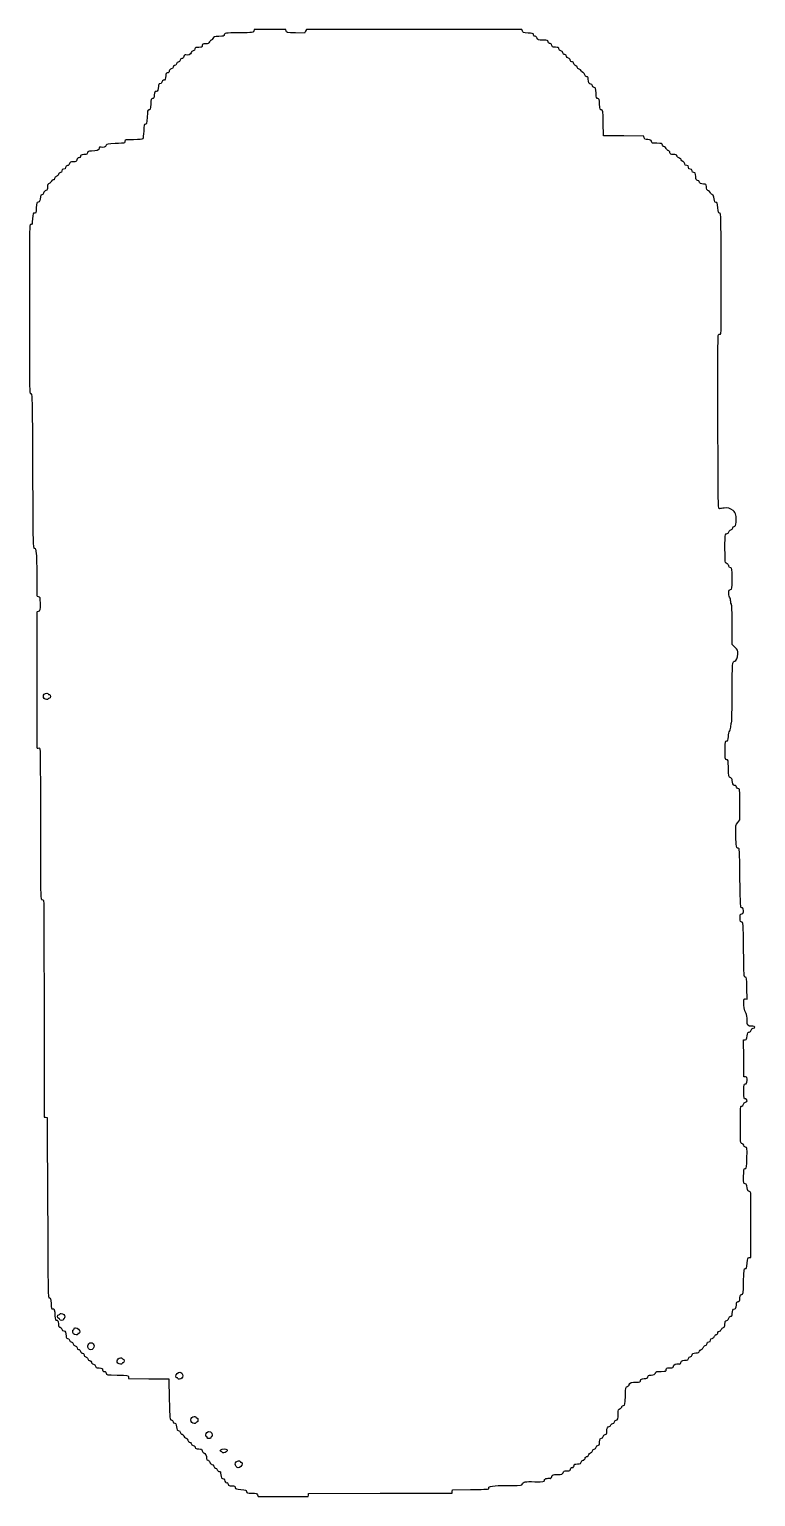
# Model space of a CAD drawing. Extents: x 30 to 1654, y 24 to 1228.
# Drawn here: x 759.6 to 921.9, y 452.6 to 780.5 of the extents above; entities that cross this region are included whole.
import ezdxf

# ---------------------------------------------------------------- set-up
doc = ezdxf.new("R2010")
doc.units = 0
doc.layers.add('Image', color=7, linetype='CONTINUOUS')

msp = doc.modelspace()

# ---------------------------------------------------------------- linework, layer by layer
at = {"layer": 'Image', "color": 7}
for points in [[(816.96714, 780.13061), (816.88004, 780.50061), (813.3603, 780.50061), (809.84056, 780.50061), (809.75336, 780.13061)], [(869.76679, 780.12228), (869.68029, 780.48472), (845.60029, 780.48872), (821.52029, 780.49272), (821.30931, 780.08197), (821.09832, 779.67121), (819.07629, 779.71591)], [(896.98947, 756.27736), (896.93867, 756.63488), (892.42948, 756.67738), (887.92028, 756.71988), (887.84028, 759.59988)], [(917.29457, 642.40441), (916.66887, 643.02388), (916.65667, 647.46177)], [(917.91982, 603.27984), (918.39982, 603.88384), (918.39782, 607.18184)], [(919.64403, 563.86909), (920.00825, 563.81829), (919.96405, 566.26906)], [(762.88048, 561.51866), (762.88048, 537.46287), (763.24048, 537.41177), (763.60048, 537.36067), (763.68048, 517.20067)], [(919.64813, 546.42765), (919.27986, 546.47985), (919.23716, 550.58837), (919.19446, 554.69689), (919.55713, 554.74839)], [(920.43664, 506.05055), (920.79334, 506.10125), (920.83664, 513.09056)], [(781.73128, 479.40314), (781.78208, 479.04562), (786.29127, 479.00312), (790.80047, 478.96062), (790.88047, 474.40062)], [(792.79986, 479.04), (792.80002, 479.04003)], [(805.79853, 459.35806), (805.79851, 459.35786)], [(810.56047, 453.04062), (810.71255, 452.64062), (816.30538, 452.64062), (821.89821, 452.64062), (821.94889, 453.00003)], [(821.94889, 453.00003), (821.99999, 453.36003), (838.02896, 453.40083), (854.05793, 453.44163), (854.10893, 453.80086), (854.15993, 454.16009), (858.19993, 454.20289)]]:
    msp.add_lwpolyline(points, dxfattribs=at)
for points in [[(762.92005, 630.95935)], [(766.40005, 492.24)], [(769.48002, 489.03933)], [(772.83853, 485.75783)], [(779.40005, 482.47936)], [(795.88005, 469.19936)], [(799.36005, 465.84003)], [(802.71999, 462.56)]]:
    msp.add_lwpolyline(points, close=True, dxfattribs=at)
for points in [[(798.9516, 777.28061), (798.29958, 777.28061), (798.24033, 777.24731), (798.24033, 776.88061)], [(799.88228, 777.72061), (799.69223, 777.3395), (799.56767, 777.28061), (798.9516, 777.28061)], [(800.29452, 778.11944), (800.18846, 778.14204), (800.00295, 777.96261), (799.88228, 777.72061)], [(800.63717, 778.47229), (800.55477, 778.25558), (800.40058, 778.09679), (800.29452, 778.11944)], [(801.95365, 778.91346), (800.88132, 778.87016), (800.77486, 778.83446), (800.63717, 778.47229)], [(803.17103, 779.31733), (803.12463, 778.99078), (803.02164, 778.95662), (801.95365, 778.91346)], [(806.44392, 779.71733), (803.24803, 779.67443), (803.22131, 779.67113), (803.17103, 779.31733)], [(809.75336, 780.13061), (809.66616, 779.7609), (809.66356, 779.76057), (806.44392, 779.71733)], [(819.07629, 779.71591), (817.11164, 779.75931), (817.05178, 779.77111), (816.96714, 780.13061)], [(871.04679, 779.67985), (869.97064, 779.75195), (869.8448, 779.79548), (869.76679, 780.12228)], [(872.26028, 779.39985), (872.24708, 779.53214), (871.83621, 779.62693), (871.04679, 779.67985)], [(872.30028, 779.04487), (872.28928, 779.13007), (872.27128, 779.28985), (872.26028, 779.39985)], [(872.54947, 778.97787), (872.42341, 778.92947), (872.31128, 778.95967), (872.30028, 779.04487)], [(873.03357, 778.57285), (872.87224, 778.88484), (872.69451, 779.03353), (872.54947, 778.97787)], [(874.39326, 778.07988), (873.32111, 778.07988), (873.28097, 778.09438), (873.03357, 778.57285)], [(875.54915, 777.71988), (875.50175, 778.05352), (875.41713, 778.07988), (874.39326, 778.07988)], [(875.80028, 777.33988), (875.69028, 777.35088), (875.57727, 777.52188), (875.54915, 777.71988)], [(876.14915, 777.29988), (876.06725, 777.31088), (875.91028, 777.32888), (875.80028, 777.33988)], [(876.34915, 776.91988), (876.32105, 777.11788), (876.23103, 777.28888), (876.14915, 777.29988)], [(793.66513, 773.9761), (793.48586, 773.9916), (793.34658, 773.85449), (793.28431, 773.60107)], [(794.11153, 774.42133), (794.00705, 774.12163), (793.84546, 773.96046), (793.66513, 773.9761)], [(794.5642, 774.79938), (794.34882, 774.86778), (794.2336, 774.77148), (794.11153, 774.42133)], [(795.74673, 775.28338), (795.64612, 774.88252), (795.05916, 774.64229), (794.5642, 774.79938)], [(796.20059, 775.70951), (795.98048, 775.67821), (795.80432, 775.51286), (795.74673, 775.28338)], [(796.61146, 776.12061), (796.57866, 775.88935), (796.43168, 775.74234), (796.20059, 775.70951)], [(797.45146, 776.48061), (796.75518, 776.48061), (796.65658, 776.43831), (796.61146, 776.12061)], [(798.24033, 776.88061), (798.24033, 776.50803), (798.18623, 776.48061), (797.45146, 776.48061)], [(877.15025, 776.51152), (876.51196, 776.55272), (876.39267, 776.61349), (876.34915, 776.91988)], [(877.95025, 776.11152), (877.90805, 776.40812), (877.78283, 776.47073), (877.15025, 776.51152)], [(878.36002, 775.70878), (878.13192, 775.74118), (877.98197, 775.88855), (877.95025, 776.11152)], [(878.81506, 775.27794), (878.75636, 775.51189), (878.58163, 775.67731), (878.36002, 775.70878)], [(879.25533, 774.84903), (879.04858, 774.87853), (878.87219, 775.05034), (878.81506, 775.27794)], [(879.65012, 774.44972), (879.61932, 774.66596), (879.46835, 774.81868), (879.25533, 774.84903)], [(880.04356, 774.04972), (879.83222, 774.08042), (879.68077, 774.23434), (879.65012, 774.44972)], [(880.48435, 773.59988), (880.42435, 773.84663), (880.25552, 774.01897), (880.04356, 774.04972)], [(790.43377, 770.74948), (790.14973, 770.70838), (790.08033, 770.59315), (790.08033, 770.16257)], [(790.88033, 771.20061), (790.82143, 770.94763), (790.6573, 770.78182), (790.43377, 770.74948)], [(791.31705, 771.65045), (791.10359, 771.61945), (790.93818, 771.4491), (790.88033, 771.20061)], [(791.71049, 772.05045), (791.67979, 771.83507), (791.52839, 771.6811), (791.31705, 771.65045)], [(792.07322, 772.40107), (791.87338, 772.40078), (791.74232, 772.27409), (791.71049, 772.05045)], [(792.48087, 772.80107), (792.41987, 772.54378), (792.27472, 772.40137), (792.07322, 772.40107)], [(792.88087, 773.20107), (792.68752, 773.20078), (792.54088, 773.05414), (792.48087, 772.80107)], [(793.28431, 773.60107), (793.22241, 773.34921), (793.07329, 773.20137), (792.88087, 773.20107)], [(880.85636, 773.24814), (880.67504, 773.21634), (880.54848, 773.33594), (880.48435, 773.59988)], [(881.29466, 772.82741), (881.1862, 773.13854), (881.03866, 773.28016), (880.85636, 773.24814)], [(881.72914, 772.37915), (881.56337, 772.36645), (881.39467, 772.54052), (881.29466, 772.82741)], [(882.0513, 772.04014), (882.0197, 772.26234), (881.89652, 772.39195), (881.72914, 772.37915)], [(882.49137, 771.5828), (882.24878, 771.6437), (882.08322, 771.81575), (882.0513, 772.04014)], [(882.88028, 771.25857), (882.88028, 771.38321), (882.70527, 771.52911), (882.49137, 771.5828)], [(883.26001, 770.88759), (883.05116, 770.96699), (882.88028, 771.13394), (882.88028, 771.25857)], [(883.74306, 770.33155), (883.68626, 770.55796), (883.46886, 770.80818), (883.26001, 770.88759)], [(788.46908, 767.80061), (788.45288, 767.05185), (788.2534, 766.64228), (787.90448, 766.64139)], [(788.78298, 768.32061), (788.5505, 768.32061), (788.47772, 768.20004), (788.46908, 767.80061)], [(789.18603, 768.72061), (789.12323, 768.4703), (788.97238, 768.32061), (788.78298, 768.32061)], [(789.58626, 769.12061), (789.39987, 769.12061), (789.24844, 768.96926), (789.18603, 768.72061)], [(790.08033, 770.16257), (790.08033, 769.42114), (789.93782, 769.12061), (789.58626, 769.12061)], [(884.16333, 769.91988), (883.95629, 769.91988), (883.81055, 770.06264), (883.74306, 770.33155)], [(884.49153, 769.39988), (884.48253, 769.80776), (884.41193, 769.91988), (884.16333, 769.91988)], [(885.05613, 768.24066), (884.70721, 768.24155), (884.50772, 768.65112), (884.49153, 769.39988)], [(885.41012, 767.88972), (885.37892, 768.10929), (885.24685, 768.24017), (885.05613, 768.24066)], [(885.81012, 767.48972), (885.59197, 767.52082), (885.44117, 767.67157), (885.41012, 767.88972)], [(886.24028, 766.23988), (886.16808, 767.32321), (886.12624, 767.44472), (885.81012, 767.48972)], [(787.12033, 765.04061), (786.83366, 765.04061), (786.792, 764.90728), (786.72033, 763.76061)], [(787.52033, 765.84061), (787.45363, 765.17394), (787.387, 765.04061), (787.12033, 765.04061)], [(787.90448, 766.64139), (787.65698, 766.64075), (787.58543, 766.49161), (787.52033, 765.84061)], [(886.64028, 765.03988), (886.35584, 765.03988), (886.31139, 765.17321), (886.24028, 766.23988)], [(887.04028, 763.75988), (886.96858, 764.90655), (886.92695, 765.03988), (886.64028, 765.03988)], [(785.92033, 760.88061), (785.84703, 759.41394), (785.81366, 759.28061), (785.52033, 759.28061)], [(786.32033, 762.48061), (786.027, 762.48061), (785.99366, 762.34728), (785.92033, 760.88061)], [(786.72033, 763.76061), (786.64863, 762.61394), (786.607, 762.48061), (786.32033, 762.48061)], [(887.44028, 762.47988), (887.15361, 762.47988), (887.11195, 762.61321), (887.04028, 763.75988)], [(887.84028, 759.59988), (887.76398, 762.34655), (887.74548, 762.47988), (887.44028, 762.47988)], [(785.15391, 757.76927), (785.12841, 756.93803), (785.02956, 756.16403), (784.93432, 756.04927)], [(785.52033, 759.28061), (785.22619, 759.28061), (785.19658, 759.15847), (785.15391, 757.76927)], [(775.61393, 754.17149), (775.26595, 754.25879), (775.20033, 754.22119), (775.20033, 753.93399)], [(776.77893, 754.58742), (776.63524, 754.19899), (776.16842, 754.03232), (775.61393, 754.17149)], [(778.79491, 754.98019), (777.08219, 754.91329), (776.88531, 754.87497), (776.77893, 754.58742)], [(780.82666, 755.13688), (780.75316, 755.09148), (779.83886, 755.02093), (778.79491, 754.98019)], [(780.96033, 755.53005), (780.96033, 755.35925), (780.90013, 755.18232), (780.82666, 755.13688)], [(782.86074, 755.84061), (781.08626, 755.84061), (780.96033, 755.82001), (780.96033, 755.53005)], [(784.93432, 756.04927), (784.80973, 755.89915), (784.22794, 755.84061), (782.86074, 755.84061)], [(897.78497, 755.87169), (897.15373, 755.91249), (897.03253, 755.9743), (896.98947, 756.27736)], [(898.62802, 755.43169), (898.54372, 755.76736), (898.42288, 755.83045), (897.78497, 755.87169)], [(899.84728, 755.03983), (898.79129, 755.03983), (898.72067, 755.06253), (898.62802, 755.43169)], [(901.12027, 754.63983), (900.97803, 755.01396), (900.8957, 755.03983), (899.84728, 755.03983)], [(901.52027, 754.23983), (901.38392, 754.23983), (901.20392, 754.41983), (901.12027, 754.63983)], [(901.91196, 753.8617), (901.83286, 754.06967), (901.65663, 754.23983), (901.52027, 754.23983)], [(769.36202, 750.88061), (768.76788, 750.88061), (768.66182, 750.82801), (768.57741, 750.4917)], [(770.21923, 751.36887), (770.06511, 750.92676), (769.98409, 750.88061), (769.36202, 750.88061)], [(770.67489, 751.80887), (770.47907, 751.84197), (770.336, 751.70383), (770.21923, 751.36887)], [(771.01036, 752.11225), (770.97686, 751.87652), (770.86624, 751.77652), (770.67489, 751.80887)], [(771.81036, 752.51225), (771.17778, 752.47145), (771.05256, 752.40886), (771.01036, 752.11225)], [(772.61146, 752.92061), (772.56796, 752.61422), (772.44865, 752.55341), (771.81036, 752.51225)], [(773.52104, 753.28061), (772.75261, 753.28061), (772.65722, 753.24281), (772.61146, 752.92061)], [(775.20033, 753.93399), (775.20033, 753.49661), (774.64517, 753.28061), (773.52104, 753.28061)], [(902.37444, 753.40022), (902.19914, 753.44612), (901.99103, 753.65373), (901.91196, 753.8617)], [(902.74672, 752.93835), (902.71632, 753.15316), (902.55531, 753.35293), (902.37444, 753.40022)], [(903.50657, 752.54732), (902.88997, 752.55822), (902.79347, 752.60792), (902.74672, 752.93835)], [(904.34228, 752.18499), (904.23711, 752.46929), (904.08059, 752.53715), (903.50657, 752.54732)], [(904.87598, 751.68146), (904.65361, 751.76596), (904.41345, 751.99259), (904.34228, 752.18499)], [(905.28027, 751.32173), (905.28027, 751.43504), (905.09834, 751.59692), (904.87598, 751.68146)], [(905.64027, 750.95777), (905.44227, 751.04467), (905.28027, 751.20842), (905.28027, 751.32173)], [(906.0514, 750.43983), (906.0233, 750.63783), (905.83827, 750.8709), (905.64027, 750.95777)], [(765.62616, 747.641), (765.44529, 747.5937), (765.28428, 747.39394), (765.25388, 747.17913)], [(766.08864, 748.10248), (766.00954, 747.89451), (765.80146, 747.68685), (765.62616, 747.641)], [(766.55637, 748.48061), (766.36303, 748.48061), (766.17444, 748.32815), (766.08864, 748.10248)], [(766.88033, 748.88061), (766.88033, 748.58565), (766.79523, 748.48061), (766.55637, 748.48061)], [(767.2692, 749.28061), (766.96107, 749.28061), (766.88033, 749.19751), (766.88033, 748.88061)], [(767.7092, 749.64061), (767.6722, 749.38005), (767.55066, 749.28061), (767.2692, 749.28061)], [(768.12006, 750.0517), (767.88897, 750.0189), (767.74204, 749.87187), (767.7092, 749.64061)], [(768.57741, 750.4917), (768.51651, 750.24907), (768.3445, 750.08358), (768.12006, 750.0517)], [(906.4914, 750.07983), (906.20994, 750.07983), (906.08841, 750.17923), (906.0514, 750.43983)], [(906.88027, 749.67983), (906.88027, 749.99678), (906.79957, 750.07983), (906.4914, 750.07983)], [(907.28027, 749.27983), (906.96027, 749.27983), (906.88027, 749.35983), (906.88027, 749.67983)], [(907.68027, 748.87983), (907.68027, 749.19983), (907.60027, 749.27983), (907.28027, 749.27983)], [(908.07191, 748.47983), (907.76083, 748.47983), (907.68027, 748.56213), (907.68027, 748.87983)], [(908.51191, 747.64633), (908.46751, 748.41081), (908.43111, 748.47983), (908.07191, 748.47983)], [(908.92971, 746.72633), (908.61069, 746.80103), (908.55367, 746.92658), (908.51191, 747.64633)], [(763.2848, 744.48231), (763.06362, 744.39821), (762.84438, 744.1531), (762.78745, 743.92627)], [(763.68033, 745.29163), (763.68033, 744.73797), (763.61713, 744.60866), (763.2848, 744.48231)], [(764.0126, 746.03746), (763.74409, 745.96726), (763.68033, 745.82412), (763.68033, 745.29163)], [(764.49141, 746.50977), (764.41081, 746.29779), (764.19536, 746.08525), (764.0126, 746.03746)], [(764.91914, 746.8479), (764.74344, 746.8774), (764.58298, 746.7506), (764.49141, 746.50977)], [(765.25388, 747.17913), (765.21738, 746.9212), (765.11075, 746.81567), (764.91914, 746.8479)], [(909.30332, 746.47983), (909.30132, 746.56783), (909.13291, 746.67876), (908.92971, 746.72633)], [(910.25986, 745.91983), (909.66996, 745.91983), (909.31244, 746.12914), (909.30332, 746.47983)], [(910.88272, 745.39983), (910.88072, 745.89667), (910.85262, 745.91983), (910.25986, 745.91983)], [(911.38971, 744.39983), (911.09332, 744.39983), (910.8855, 744.80974), (910.88272, 745.39983)], [(911.78785, 744.00462), (911.67949, 744.22199), (911.50032, 744.39983), (911.38971, 744.39983)], [(761.54402, 741.8896), (761.2311, 741.845), (761.19615, 741.72986), (761.15365, 740.60368)], [(762.07814, 743.08061), (762.07414, 742.32394), (761.90252, 741.9407), (761.54402, 741.8896)], [(762.38298, 743.52061), (762.16001, 743.52061), (762.07975, 743.40477), (762.07814, 743.08061)], [(762.78745, 743.92627), (762.72335, 743.67091), (762.5735, 743.52061), (762.38298, 743.52061)], [(912.27258, 743.50945), (912.11435, 743.56445), (911.89622, 743.78726), (911.78785, 744.00462)], [(912.64027, 742.62466), (912.58267, 743.18966), (912.47969, 743.43748), (912.27258, 743.50945)], [(913.04027, 741.83983), (912.77464, 741.83983), (912.70668, 741.97316), (912.64027, 742.62466)], [(913.44027, 740.63983), (913.36917, 741.7065), (913.32472, 741.83983), (913.04027, 741.83983)], [(760.32033, 738.16061), (760.24863, 737.01394), (760.20699, 736.88061), (759.92033, 736.88061)], [(760.75365, 739.40368), (760.42135, 739.43838), (760.39557, 739.36448), (760.32033, 738.16061)], [(761.15365, 740.60368), (761.10955, 739.43557), (761.08735, 739.3688), (760.75365, 739.40368)], [(913.84027, 739.43983), (913.55583, 739.43983), (913.51138, 739.57316), (913.44027, 740.63983)], [(914.20118, 725.86093), (914.16068, 739.31953), (914.15748, 739.43983), (913.84027, 739.43983)], [(759.92033, 736.88061), (759.60214, 736.88061), (759.60033, 736.77394), (759.60033, 718.00061)], [(913.92051, 712.36613), (914.24098, 712.28233), (914.24195, 712.32863), (914.20118, 725.86093)], [(759.60033, 718.00061), (759.60033, 699.22735), (759.60233, 699.12061), (759.92033, 699.12041)], [(913.47643, 692.55983), (913.45233, 703.11983), (913.47043, 711.91517), (913.51573, 712.10503)], [(913.51573, 712.10503), (913.57663, 712.35751), (913.68531, 712.42764), (913.92051, 712.36613)], [(759.92033, 699.12041), (760.23786, 699.12021), (760.24095, 698.98679), (760.32033, 681.84041)], [(913.84031, 673.3889), (913.52215, 673.36), (913.52006, 673.4701), (913.47643, 692.55983)], [(760.32033, 681.84041), (760.39973, 664.69395), (760.40283, 664.56061), (760.72033, 664.56061)], [(914.83065, 673.52867), (914.46196, 673.46777), (914.01631, 673.40489), (913.84031, 673.3889)], [(916.85978, 672.95639), (916.19809, 673.53737), (915.71253, 673.67431), (914.83065, 673.52867)], [(917.50733, 670.39752), (917.66179, 671.7628), (917.50233, 672.39203), (916.85978, 672.95639)], [(916.37536, 668.67068), (916.59178, 668.70148), (916.73936, 668.85397), (916.77144, 669.07983)], [(916.77144, 669.07983), (916.80284, 669.301), (916.93371, 669.43983), (917.11077, 669.43983)], [(917.11077, 669.43983), (917.34421, 669.43983), (917.41957, 669.62182), (917.50733, 670.39752)], [(915.16273, 661.34816), (915.02166, 661.55419), (914.99863, 667.22512), (915.13743, 667.58675)], [(915.13743, 667.58675), (915.19083, 667.72594), (915.36947, 667.83983), (915.53438, 667.83983)], [(915.53438, 667.83983), (915.71889, 667.83983), (915.87194, 667.99016), (915.93231, 668.23068)], [(915.93231, 668.23068), (915.99201, 668.46862), (916.16536, 668.64075), (916.37536, 668.67068)], [(760.72033, 664.56061), (761.00468, 664.56061), (761.05233, 664.41804), (761.14805, 663.28061)], [(761.14805, 663.28061), (761.20725, 662.57661), (761.25897, 660.23661), (761.26289, 658.08061)], [(915.55551, 661.07501), (915.40414, 661.13081), (915.22738, 661.25374), (915.16273, 661.34816)], [(915.93286, 660.56668), (915.87666, 660.79045), (915.70689, 661.0192), (915.55551, 661.07501)], [(916.33763, 660.15983), (916.14687, 660.15983), (915.99722, 660.31026), (915.93286, 660.56668)], [(916.64028, 657.77096), (916.64028, 660.00753), (916.62098, 660.15983), (916.33763, 660.15983)], [(761.26289, 658.08061), (761.26689, 655.92461), (761.27189, 654.07061), (761.27519, 653.96061)], [(916.28028, 655.33096), (916.63526, 655.38136), (916.64028, 655.41546), (916.64028, 657.77096)], [(761.27519, 653.96061), (761.27819, 653.85061), (761.42434, 653.76061), (761.60034, 653.76061)], [(761.60034, 653.76061), (761.94301, 653.76061), (761.94557, 653.75061), (762.00093, 652.24061)], [(916.0712, 653.6174), (915.9342, 653.88232), (915.8442, 654.36475), (915.8712, 654.68946)], [(915.8712, 654.68946), (915.9104, 655.16162), (915.99237, 655.29007), (916.28028, 655.33096)], [(916.32028, 652.67978), (916.32028, 652.93055), (916.20819, 653.35248), (916.0712, 653.6174)], [(916.48237, 652.06175), (916.39317, 652.15095), (916.32028, 652.42901), (916.32028, 652.67978)], [(761.27988, 650.28061), (761.27888, 649.91898), (761.27688, 620.20609), (761.27888, 620.02983)], [(761.58763, 650.40061), (761.41862, 650.40061), (761.28013, 650.34661), (761.27988, 650.28061)], [(762.00093, 652.24061), (762.05213, 650.84266), (761.95283, 650.40061), (761.58763, 650.40061)], [(916.65667, 647.46177), (916.64867, 650.22837), (916.58337, 651.9607), (916.48237, 652.06175)], [(916.64536, 632.3065), (916.65036, 638.9158), (916.68856, 639.35983), (917.24884, 639.35983)], [(917.24884, 639.35983), (917.61113, 639.35983), (917.92027, 640.08185), (917.92027, 640.92798)], [(917.92027, 640.92798), (917.92027, 641.71222), (917.86717, 641.83749), (917.29457, 642.40441)], [(762.92002, 630.95936), (762.65533, 631.25999), (762.66679, 631.64965), (762.94862, 631.93145)], [(763.84005, 630.88005), (763.84005, 630.63973), (763.14902, 630.69932), (762.92005, 630.95935)], [(762.94862, 631.93145), (763.20939, 632.19223), (763.84005, 632.24074), (763.84005, 632.00005)], [(763.84005, 632.00005), (763.84005, 631.91205), (763.94805, 631.84005), (764.08005, 631.84005)], [(764.08005, 631.04005), (763.94805, 631.04005), (763.84005, 630.96805), (763.84005, 630.88005)], [(764.08005, 631.84005), (764.22938, 631.84005), (764.32005, 631.68894), (764.32005, 631.44005)], [(764.32005, 631.44005), (764.32005, 631.19117), (764.22935, 631.04005), (764.08005, 631.04005)], [(916.52027, 625.6932), (916.58627, 625.7592), (916.64256, 628.73517), (916.64536, 632.3065)], [(915.80881, 622.4585), (915.83551, 622.97477), (915.97069, 623.57014), (916.10921, 623.78154)], [(916.10921, 623.78154), (916.24773, 623.99295), (916.36989, 624.48257), (916.38067, 624.86958)], [(916.38067, 624.86958), (916.39147, 625.25659), (916.45427, 625.62722), (916.52027, 625.6932)], [(761.27888, 620.02983), (761.27988, 619.89697), (761.39109, 619.85415), (761.57966, 619.914)], [(761.57966, 619.914), (761.81757, 619.9895), (761.89948, 619.906), (761.97966, 619.50478)], [(915.48482, 617.31386), (915.09671, 617.24906), (915.01949, 617.70856), (915.07373, 619.75983)], [(915.07373, 619.75983), (915.11703, 621.39765), (915.14253, 621.51983), (915.44027, 621.51983)], [(915.44027, 621.51983), (915.71839, 621.51983), (915.76662, 621.64268), (915.80881, 622.4585)], [(761.97966, 619.50478), (762.03516, 619.22749), (762.0805, 611.59361), (762.0805, 602.54062)], [(915.79984, 615.67983), (915.76484, 617.16804), (915.72884, 617.35459), (915.48482, 617.31386)], [(916.31852, 613.23393), (915.90873, 613.3411), (915.8482, 613.62651), (915.79984, 615.67983)], [(916.65152, 612.69481), (916.64352, 613.01045), (916.54173, 613.17556), (916.31852, 613.23393)], [(917.0964, 611.57983), (916.86485, 611.60503), (916.66614, 612.10302), (916.65152, 612.69481)], [(917.42914, 611.53983), (917.34724, 611.55083), (917.19753, 611.56883), (917.0964, 611.57983)], [(917.63294, 611.15983), (917.60274, 611.35783), (917.51102, 611.52883), (917.42914, 611.53983)], [(917.90941, 610.84828), (917.78263, 610.82058), (917.66438, 610.95381), (917.63294, 611.15983)], [(918.26316, 610.68828), (918.19046, 610.80293), (918.03125, 610.87493), (917.90941, 610.84828)], [(918.39782, 607.18184), (918.39682, 608.99574), (918.33592, 610.57364), (918.26316, 610.68828)], [(917.45565, 600.97783), (917.44025, 602.63425), (917.45165, 602.69062), (917.91982, 603.27984)], [(762.0805, 602.54062), (762.0805, 586.49738), (762.0885, 586.08062), (762.38338, 586.08062)], [(917.57565, 598.39984), (917.51835, 598.88384), (917.46435, 600.04394), (917.45565, 600.97783)], [(917.99982, 597.51984), (917.73124, 597.51984), (917.66308, 597.66123), (917.57565, 598.39984)], [(918.39982, 590.87999), (918.32142, 597.3865), (918.31342, 597.51984), (917.99982, 597.51984)], [(918.79982, 584.23999), (918.48625, 584.24014), (918.47821, 584.37355), (918.39982, 590.87999)], [(762.38338, 586.08062), (762.54996, 586.08062), (762.72996, 585.96673), (762.78338, 585.82753)], [(762.78338, 585.82753), (762.83678, 585.68833), (762.88048, 574.74934), (762.88048, 561.51866)], [(919.1695, 583.63955), (919.13, 584.11655), (919.0541, 584.23987), (918.79982, 584.23999)], [(918.80111, 582.88033), (919.16427, 583.0184), (919.21265, 583.11811), (919.1695, 583.63955)], [(918.43143, 581.88061), (918.38663, 582.65972), (918.41373, 582.73303), (918.80111, 582.88033)], [(918.79982, 581.03984), (918.52656, 581.03984), (918.47275, 581.16263), (918.43143, 581.88061)], [(919.19982, 574.87998), (919.12152, 580.9065), (919.11292, 581.03984), (918.79982, 581.03984)], [(919.59982, 568.71998), (919.28675, 568.72013), (919.27809, 568.85353), (919.19982, 574.87998)], [(919.96405, 566.26906), (919.92205, 568.59837), (919.90395, 568.71984), (919.59982, 568.71998)], [(919.7762, 560.61518), (919.37967, 561.3683), (919.17584, 562.30034), (919.22845, 563.11987)], [(919.22845, 563.11987), (919.27525, 563.84844), (919.31235, 563.91533), (919.64403, 563.86909)], [(919.9998, 559.07384), (919.9998, 559.72077), (919.9057, 560.36914), (919.7762, 560.61518)], [(921.25313, 557.76205), (920.06954, 557.76705), (919.9998, 557.83985), (919.9998, 559.07384)], [(921.32233, 557.31071), (921.89927, 557.39601), (921.84354, 557.75963), (921.25313, 557.76205)], [(919.55713, 554.74839), (919.86567, 554.79219), (919.93176, 554.9193), (919.99981, 555.59987)], [(919.99981, 555.59987), (920.06761, 556.27827), (920.13449, 556.40763), (920.43955, 556.45096)], [(920.43955, 556.45096), (920.66116, 556.48246), (920.83588, 556.64786), (920.89459, 556.8818)], [(920.89459, 556.8818), (920.94999, 557.10267), (921.12899, 557.28212), (921.32233, 557.31071)], [(919.27986, 543.19986), (919.27986, 544.77319), (919.30016, 544.87986), (919.59986, 544.87986)], [(919.59986, 544.87986), (919.86733, 544.87986), (919.92779, 545.00261), (919.96813, 545.62765)], [(919.96813, 545.62765), (920.01173, 546.30324), (919.98083, 546.38048), (919.64813, 546.42765)], [(919.59986, 541.51986), (919.30018, 541.51986), (919.27986, 541.62652), (919.27986, 543.19986)], [(919.65596, 540.77223), (920.13277, 540.84103), (920.08187, 541.51986), (919.59986, 541.51986)], [(918.47989, 535.75965), (918.47989, 539.77878), (918.49049, 539.91944), (918.79225, 539.91965)], [(918.79225, 539.91965), (918.99356, 539.91978), (919.1381, 540.06207), (919.19881, 540.31986)], [(919.19881, 540.31986), (919.25921, 540.57649), (919.4231, 540.73863), (919.65596, 540.77223)], [(918.83005, 531.55002), (918.48009, 531.59982), (918.47989, 531.60222), (918.47989, 535.75965)], [(919.23005, 531.15002), (919.19895, 531.36816), (919.0482, 531.51897), (918.83005, 531.55002)], [(919.6441, 530.74818), (919.41215, 530.78108), (919.26179, 530.92701), (919.23005, 531.15002)], [(919.9641, 528.34818), (920.0081, 530.68478), (920.0065, 530.69676), (919.6441, 530.74818)], [(919.67989, 525.99986), (919.88032, 525.99986), (919.92718, 526.3871), (919.9641, 528.34818)], [(919.20234, 524.13099), (919.20534, 525.73374), (919.27284, 525.99986), (919.67989, 525.99986)], [(919.55989, 522.53099), (919.21467, 522.57999), (919.19999, 522.64571), (919.20234, 524.13099)], [(919.99989, 521.67986), (919.93199, 522.35846), (919.86526, 522.48762), (919.55989, 522.53099)], [(920.38854, 520.87924), (920.13561, 520.87975), (920.06545, 521.02427), (919.99989, 521.67986)], [(920.78854, 520.47924), (920.73004, 520.73516), (920.58632, 520.87885), (920.38854, 520.87924)], [(920.83664, 513.09056), (920.86044, 516.93467), (920.83864, 520.25958), (920.78854, 520.47924)], [(763.68048, 517.20067), (763.75998, 497.174), (763.76258, 497.04067), (764.08048, 497.04067)], [(919.99993, 504.79985), (920.07263, 505.89043), (920.11246, 506.00447), (920.43664, 506.05055)], [(919.19993, 500.71985), (919.27623, 503.46652), (919.29473, 503.59985), (919.59993, 503.59985)], [(919.59993, 503.59985), (919.88438, 503.59985), (919.92882, 503.73318), (919.99993, 504.79985)], [(918.79993, 497.83985), (919.10512, 497.83985), (919.12364, 497.97318), (919.19993, 500.71985)], [(764.08048, 497.04067), (764.36933, 497.04067), (764.40506, 496.91833), (764.44751, 495.78385)], [(764.44751, 495.78385), (764.49091, 494.62524), (764.51901, 494.53343), (764.80818, 494.60904)], [(917.21578, 494.63907), (917.46328, 494.6397), (917.53483, 494.78885), (917.59993, 495.43985)], [(917.59993, 495.43985), (917.66663, 496.10652), (917.73326, 496.23985), (917.99993, 496.23985)], [(917.99993, 496.23985), (918.2666, 496.23985), (918.33326, 496.37318), (918.39993, 497.03985)], [(918.39993, 497.03985), (918.46663, 497.70652), (918.53326, 497.83985), (918.79993, 497.83985)], [(764.80818, 494.60904), (765.17795, 494.70574), (765.25846, 494.45869), (765.31929, 493.04067)], [(765.31929, 493.04067), (765.35529, 492.20106), (765.40059, 492.08067), (765.68048, 492.08067)], [(765.68048, 492.08067), (765.94714, 492.08067), (766.01381, 491.94734), (766.08048, 491.28067)], [(765.92002, 492.88003), (765.92002, 493.12892), (766.01072, 493.28003), (766.16002, 493.28003)], [(766.16002, 492.48003), (766.01068, 492.48003), (765.92002, 492.63114), (765.92002, 492.88003)], [(766.16002, 493.28003), (766.29202, 493.28003), (766.40002, 493.35203), (766.40002, 493.44003)], [(766.40002, 492.24003), (766.40002, 492.37203), (766.29202, 492.48003), (766.16002, 492.48003)], [(766.40002, 493.44003), (766.40002, 493.68075), (767.03067, 493.63223), (767.29145, 493.37143)], [(766.80005, 492), (766.55116, 492), (766.40005, 492.0907), (766.40005, 492.24)], [(767.20005, 492.24), (767.20005, 492.09067), (767.04894, 492), (766.80005, 492)], [(767.36005, 492.48), (767.27205, 492.48), (767.20005, 492.372), (767.20005, 492.24)], [(767.29145, 493.37143), (767.55222, 493.11065), (767.60073, 492.48), (767.36005, 492.48)], [(915.03993, 491.18883), (915.03993, 491.74249), (915.10313, 491.8718), (915.43546, 491.99815)], [(915.43546, 491.99815), (915.65663, 492.08225), (915.87588, 492.32736), (915.93281, 492.55419)], [(915.93281, 492.55419), (915.99691, 492.80955), (916.14676, 492.95985), (916.33728, 492.95985)], [(916.33728, 492.95985), (916.56976, 492.95985), (916.64254, 493.08041), (916.65118, 493.47985)], [(916.65118, 493.47985), (916.66738, 494.2286), (916.86686, 494.63818), (917.21578, 494.63907)], [(766.08048, 491.28067), (766.14648, 490.62088), (766.21532, 490.48059), (766.47337, 490.48021)], [(766.47337, 490.48021), (766.67487, 490.47991), (766.82, 490.3375), (766.88101, 490.08021)], [(766.88101, 490.08021), (766.93981, 489.83243), (767.08838, 489.68037), (767.27227, 489.67989)], [(767.27227, 489.67989), (767.61409, 489.679), (767.81314, 489.2647), (767.82923, 488.52067)], [(767.82923, 488.52067), (767.83823, 488.11279), (767.90883, 488.00067), (768.15743, 488.00067)], [(769.48002, 489.03936), (769.24119, 489.31062), (769.21351, 489.92003), (769.44002, 489.92003)], [(769.44002, 489.92003), (769.52802, 489.92003), (769.60002, 490.02803), (769.60002, 490.16003)], [(770.40002, 488.96003), (770.40002, 488.71971), (769.70899, 488.77929), (769.48002, 489.03933)], [(769.60002, 490.16003), (769.60002, 490.50491), (770.18378, 490.45627), (770.56002, 490.08003)], [(770.64002, 489.12003), (770.50802, 489.12003), (770.40002, 489.04803), (770.40002, 488.96003)], [(770.56002, 490.08003), (770.93626, 489.70379), (770.9849, 489.12003), (770.64002, 489.12003)], [(912.63162, 488.37798), (912.71072, 488.58595), (912.9188, 488.79361), (913.0941, 488.83945)], [(913.0941, 488.83945), (913.27497, 488.88675), (913.43598, 489.08652), (913.46638, 489.30133)], [(913.46638, 489.30133), (913.50288, 489.55926), (913.60951, 489.66479), (913.80112, 489.63256)], [(913.80112, 489.63256), (913.97682, 489.60306), (914.13728, 489.72986), (914.22885, 489.97069)], [(914.22885, 489.97069), (914.30945, 490.18267), (914.5249, 490.39521), (914.70766, 490.443)], [(914.70766, 490.443), (914.97617, 490.5132), (915.03993, 490.65634), (915.03993, 491.18883)], [(768.15743, 488.00067), (768.36207, 488.00067), (768.50995, 487.85893), (768.57478, 487.60067)], [(768.57478, 487.60067), (768.63718, 487.35215), (768.78863, 487.20067), (768.97478, 487.20067)], [(768.97478, 487.20067), (769.15805, 487.20067), (769.31201, 487.05074), (769.3713, 486.81454)], [(769.3713, 486.81454), (769.428, 486.58872), (769.62392, 486.38932), (769.84325, 486.33427)], [(769.84325, 486.33427), (770.07269, 486.27667), (770.23816, 486.10048), (770.26946, 485.88041)], [(770.26946, 485.88041), (770.30106, 485.6582), (770.42424, 485.5286), (770.59162, 485.5414)], [(770.59162, 485.5414), (770.75738, 485.5541), (770.92609, 485.38003), (771.0261, 485.09314)], [(772.83851, 485.75786), (772.57737, 486.176), (772.58749, 486.53036), (772.86861, 486.81146)], [(773.85731, 485.72003), (773.57405, 485.34689), (773.08381, 485.36509), (772.83853, 485.75783)], [(772.86861, 486.81146), (773.55723, 487.50008), (774.45568, 486.50828), (773.85731, 485.72003)], [(909.33151, 485.13981), (909.37811, 485.3179), (909.56314, 485.50203), (909.74276, 485.549)], [(909.74276, 485.549), (909.92237, 485.596), (910.11388, 485.77475), (910.16832, 485.94629)], [(910.16832, 485.94629), (910.22272, 486.11783), (910.44115, 486.32427), (910.65362, 486.40506)], [(910.65362, 486.40506), (910.88648, 486.49356), (911.03993, 486.68062), (911.03993, 486.87589)], [(911.03993, 486.87589), (911.03993, 487.11478), (911.14497, 487.19985), (911.43993, 487.19985)], [(911.43993, 487.19985), (911.75993, 487.19985), (911.83993, 487.27985), (911.83993, 487.59985)], [(911.83993, 487.59985), (911.83993, 487.89481), (911.92503, 487.99985), (912.16389, 487.99985)], [(912.16389, 487.99985), (912.35723, 487.99985), (912.54582, 488.15231), (912.63162, 488.37798)], [(771.0261, 485.09314), (771.13711, 484.77471), (771.28123, 484.63964), (771.47504, 484.67241)], [(771.47504, 484.67241), (771.67144, 484.70561), (771.77718, 484.60261), (771.81403, 484.34215)], [(771.81403, 484.34215), (771.84443, 484.12734), (772.00544, 483.92757), (772.18631, 483.88027)], [(772.18631, 483.88027), (772.36161, 483.83447), (772.56972, 483.62677), (772.64879, 483.4188)], [(772.64879, 483.4188), (772.73229, 483.19924), (772.92375, 483.04067), (773.10539, 483.04067)], [(773.10539, 483.04067), (773.30599, 483.04067), (773.43656, 482.91387), (773.46935, 482.68723)], [(773.46935, 482.68723), (773.50165, 482.4637), (773.6675, 482.29956), (773.92048, 482.24067)], [(773.92048, 482.24067), (774.16966, 482.18267), (774.33934, 482.01744), (774.37051, 481.80247)], [(779.40002, 482.47936), (779.13533, 482.77999), (779.14679, 483.16966), (779.42862, 483.45146)], [(780.32005, 482.40006), (780.32005, 482.15974), (779.62902, 482.21932), (779.40005, 482.47936)], [(779.42862, 483.45146), (779.6894, 483.71223), (780.32005, 483.76075), (780.32005, 483.52006)], [(780.32005, 483.52006), (780.32005, 483.43206), (780.42805, 483.36006), (780.56005, 483.36006)], [(780.56005, 482.56006), (780.42805, 482.56006), (780.32005, 482.48806), (780.32005, 482.40006)], [(780.56005, 483.36006), (780.70938, 483.36006), (780.80005, 483.20895), (780.80005, 482.96006)], [(780.80005, 482.96006), (780.80005, 482.71117), (780.70935, 482.56006), (780.56005, 482.56006)], [(903.51993, 481.76381), (903.51993, 482.15178), (904.16985, 482.44362), (904.72407, 482.30451)], [(904.72407, 482.30451), (905.03711, 482.22591), (905.12439, 482.28191), (905.20795, 482.61483)], [(905.20795, 482.61483), (905.31079, 483.02459), (905.80041, 483.2348), (906.46885, 483.15618)], [(906.46885, 483.15618), (906.68086, 483.13128), (906.80857, 483.24518), (906.87595, 483.51939)], [(906.87595, 483.51939), (906.93785, 483.77124), (907.08697, 483.91909), (907.27939, 483.91939)], [(907.27939, 483.91939), (907.47305, 483.91968), (907.61905, 484.06609), (907.67873, 484.31985)], [(907.67873, 484.31985), (907.75993, 484.66516), (907.87357, 484.72642), (908.50983, 484.76794)], [(908.50983, 484.76794), (909.09248, 484.80594), (909.26457, 484.88384), (909.33151, 485.13981)], [(774.37051, 481.80247), (774.41241, 481.5137), (774.54293, 481.44949), (775.17051, 481.40903)], [(775.17051, 481.40903), (775.8088, 481.36783), (775.92809, 481.30706), (775.97161, 481.00067)], [(775.97161, 481.00067), (775.99971, 480.80267), (776.08973, 480.63167), (776.17161, 480.62067)], [(776.17161, 480.62067), (776.25351, 480.60967), (776.41048, 480.59167), (776.52048, 480.58067)], [(776.52048, 480.58067), (776.63048, 480.56967), (776.74324, 480.40052), (776.77107, 480.20478)], [(776.77107, 480.20478), (776.82047, 479.85704), (776.87728, 479.84788), (779.25107, 479.80478)], [(779.25107, 479.80478), (781.62827, 479.76158), (781.68157, 479.75298), (781.73128, 479.40314)], [(792.56002, 479.20003), (792.21513, 479.20003), (792.26378, 479.78379), (792.64002, 480.16003)], [(792.80002, 479.04003), (792.80002, 479.12803), (792.69202, 479.20003), (792.56002, 479.20003)], [(792.64002, 480.16003), (793.03438, 480.55439), (793.4173, 480.56888), (793.69729, 480.20003)], [(793.69129, 479.1086), (793.43051, 478.84783), (792.79986, 478.79931), (792.79986, 479.04)], [(793.69729, 480.20003), (793.97706, 479.83148), (793.9747, 479.39186), (793.69129, 479.1086)], [(896.1888, 478.59985), (896.2323, 478.90624), (896.35161, 478.96705), (896.9899, 479.00821)], [(896.9899, 479.00821), (897.62248, 479.04901), (897.7477, 479.1116), (897.7899, 479.40821)], [(897.7899, 479.40821), (897.832, 479.70382), (897.95752, 479.76748), (898.57783, 479.80771)], [(898.57783, 479.80771), (899.18145, 479.84691), (899.34825, 479.92694), (899.4944, 480.24771)], [(899.4944, 480.24771), (899.65933, 480.6097), (899.75945, 480.63985), (900.7965, 480.63985)], [(900.7965, 480.63985), (901.88816, 480.63985), (901.91993, 480.65115), (901.91993, 481.03985)], [(901.91993, 481.03985), (901.91993, 481.41318), (901.97323, 481.43985), (902.71993, 481.43985)], [(902.71993, 481.43985), (903.41652, 481.43985), (903.51993, 481.48175), (903.51993, 481.76381)], [(892.79993, 475.11985), (892.87603, 477.09905), (892.89663, 477.20223), (893.22488, 477.24901)], [(893.22488, 477.24901), (893.42915, 477.27811), (893.60789, 477.44977), (893.66313, 477.66989)], [(893.66313, 477.66989), (893.77147, 478.10153), (894.15725, 478.23463), (895.3088, 478.23767)], [(895.3088, 478.23767), (896.04577, 478.23967), (896.14334, 478.27977), (896.1888, 478.59985)], [(790.88047, 474.40062), (790.96017, 469.85976), (790.96197, 469.84041), (791.31063, 469.79078)], [(891.19993, 471.2169), (891.19993, 472.0751), (891.23763, 472.18209), (891.58645, 472.31472)], [(891.58645, 472.31472), (891.79903, 472.39552), (891.998, 472.59164), (892.02859, 472.75048)], [(892.02859, 472.75048), (892.05989, 472.91316), (892.22301, 473.0394), (892.40207, 473.03956)], [(892.40207, 473.03956), (892.6988, 473.03983), (892.72525, 473.17815), (892.79993, 475.11985)], [(791.31063, 469.79078), (791.52878, 469.75968), (791.67958, 469.60893), (791.71063, 469.39078)], [(791.71063, 469.39078), (791.74293, 469.1639), (791.87313, 469.04062), (792.08047, 469.04062)], [(792.08047, 469.04062), (792.34714, 469.04062), (792.4138, 468.90729), (792.48047, 468.24062)], [(795.88002, 469.19936), (795.61287, 469.5028), (795.62666, 470.04953), (795.90862, 470.33146)], [(796.80005, 469.12006), (796.80005, 468.87974), (796.10902, 468.93933), (795.88005, 469.19936)], [(795.90862, 470.33146), (796.1694, 470.59223), (796.80005, 470.64075), (796.80005, 470.40006)], [(796.80005, 470.40006), (796.80005, 470.31206), (796.90805, 470.24006), (797.04005, 470.24006)], [(797.04005, 469.28006), (796.90805, 469.28006), (796.80005, 469.20806), (796.80005, 469.12006)], [(797.04005, 470.24006), (797.20005, 470.24006), (797.28005, 470.08006), (797.28005, 469.76006)], [(797.28005, 469.76006), (797.28005, 469.44006), (797.20005, 469.28006), (797.04005, 469.28006)], [(889.55702, 468.6578), (889.66541, 468.86793), (889.86137, 469.01916), (889.99247, 468.99388)], [(889.99247, 468.99388), (890.1348, 468.96648), (890.27189, 469.11148), (890.33273, 469.35388)], [(890.33273, 469.35388), (890.39423, 469.59879), (890.5479, 469.75985), (890.72016, 469.75985)], [(890.72016, 469.75985), (891.0973, 469.75985), (891.19993, 470.07153), (891.19993, 471.2169)], [(792.48047, 468.24062), (792.54647, 467.58083), (792.61531, 467.44054), (792.87336, 467.44016)], [(792.87336, 467.44016), (793.07515, 467.43986), (793.21952, 467.29782), (793.27992, 467.04016)], [(793.27992, 467.04016), (793.33802, 466.79238), (793.5041, 466.62169), (793.71719, 466.59078)], [(793.71719, 466.59078), (793.92853, 466.56018), (794.07998, 466.40616), (794.11063, 466.19078)], [(794.11063, 466.19078), (794.14043, 465.98135), (794.2921, 465.82178), (794.48798, 465.79375)], [(794.48798, 465.79375), (794.68013, 465.76625), (794.88932, 465.55132), (794.99409, 465.27375)], [(799.20002, 466.08003), (798.9593, 466.08003), (799.00781, 466.71068), (799.26862, 466.97146)], [(799.36002, 465.84003), (799.36002, 465.97203), (799.28802, 466.08003), (799.20002, 466.08003)], [(799.26862, 466.97146), (799.72954, 467.43237), (800.48005, 467.08544), (800.48005, 466.41146)], [(799.76005, 465.60003), (799.51116, 465.60003), (799.36005, 465.69073), (799.36005, 465.84003)], [(800.16005, 465.84003), (800.16005, 465.6907), (800.00894, 465.60003), (799.76005, 465.60003)], [(800.32005, 466.08003), (800.23205, 466.08003), (800.16005, 465.97203), (800.16005, 465.84003)], [(800.48005, 466.41146), (800.48005, 466.22917), (800.40805, 466.08003), (800.32005, 466.08003)], [(887.03993, 464.87985), (887.10583, 465.53934), (887.17479, 465.67985), (887.43229, 465.67985)], [(887.43229, 465.67985), (887.63369, 465.67985), (887.77811, 465.82195), (887.83885, 466.07985)], [(887.83885, 466.07985), (887.89835, 466.33237), (888.06336, 466.4987), (888.28649, 466.53098)], [(888.28649, 466.53098), (888.58847, 466.57468), (888.63993, 466.68246), (888.63993, 467.27139)], [(888.63993, 467.27139), (888.63993, 467.92623), (888.84812, 468.30276), (889.19993, 468.2842)], [(889.19993, 468.2842), (889.28793, 468.2792), (889.44862, 468.44768), (889.55702, 468.6578)], [(794.99409, 465.27375), (795.09229, 465.01353), (795.28207, 464.80062), (795.41579, 464.80062)], [(795.41579, 464.80062), (795.5495, 464.80062), (795.70234, 464.66378), (795.75542, 464.49653)], [(795.75542, 464.49653), (795.80852, 464.32928), (796.02436, 464.14916), (796.23511, 464.09626)], [(796.23511, 464.09626), (796.46658, 464.03816), (796.63851, 463.86222), (796.66938, 463.65185)], [(796.66938, 463.65185), (796.71288, 463.35545), (796.82766, 463.3019), (797.44047, 463.29212)], [(797.44047, 463.29212), (798.07184, 463.28202), (798.16706, 463.23402), (798.21402, 462.9021)], [(798.21402, 462.9021), (798.24442, 462.68729), (798.40543, 462.48752), (798.5863, 462.44023)], [(798.5863, 462.44023), (798.93323, 462.34953), (799.20047, 461.80559), (799.20047, 461.1902)], [(802.24002, 462.94732), (802.24002, 463.21541), (803.05336, 463.42814), (803.51642, 463.28117)], [(802.48002, 462.72003), (802.34802, 462.72003), (802.24002, 462.82231), (802.24002, 462.94732)], [(802.72002, 462.56003), (802.72002, 462.64803), (802.61202, 462.72003), (802.48002, 462.72003)], [(803.61142, 462.6286), (803.35064, 462.36783), (802.71999, 462.31932), (802.71999, 462.56)], [(803.51642, 463.28117), (803.89709, 463.16035), (803.92837, 462.94553), (803.61142, 462.6286)], [(884.60977, 462.03001), (884.64037, 462.24539), (884.79187, 462.39936), (885.00321, 462.43001)], [(885.00321, 462.43001), (885.2163, 462.46091), (885.38239, 462.63161), (885.44048, 462.87939)], [(885.44048, 462.87939), (885.49988, 463.13283), (885.64576, 463.27909), (885.83939, 463.27939)], [(885.83939, 463.27939), (886.03274, 463.27968), (886.17938, 463.42632), (886.23939, 463.67939)], [(886.23939, 463.67939), (886.30039, 463.93668), (886.44554, 464.07909), (886.64703, 464.07939)], [(886.64703, 464.07939), (886.90509, 464.07977), (886.97395, 464.22006), (887.03993, 464.87985)], [(799.20047, 461.1902), (799.20047, 460.92328), (799.29017, 460.80062), (799.48539, 460.80062)], [(799.48539, 460.80062), (799.65504, 460.80062), (799.84361, 460.60643), (799.95149, 460.32062)], [(799.95149, 460.32062), (800.05109, 460.05662), (800.24871, 459.84062), (800.39053, 459.84062)], [(800.39053, 459.84062), (800.53235, 459.84062), (800.71682, 459.66062), (800.80047, 459.44062)], [(800.80047, 459.44062), (800.88407, 459.22062), (801.06411, 459.04062), (801.20047, 459.04062)], [(801.20047, 459.04062), (801.33682, 459.04062), (801.51807, 458.85734), (801.60324, 458.63333)], [(805.79851, 459.35786), (805.53737, 459.776), (805.54749, 460.13036), (805.82861, 460.41146)], [(806.88004, 459.36006), (806.4727, 458.95272), (806.05209, 458.95188), (805.79853, 459.35806)], [(805.82861, 460.41146), (806.08939, 460.67223), (806.72004, 460.72075), (806.72004, 460.48006)], [(806.72004, 460.48006), (806.72004, 460.39206), (806.82804, 460.32006), (806.96004, 460.32006)], [(806.96004, 460.32006), (807.30492, 460.32006), (807.25628, 459.7363), (806.88004, 459.36006)], [(880.5088, 458.75985), (880.5369, 458.95785), (880.64993, 459.12885), (880.75993, 459.13985)], [(880.75993, 459.13985), (880.86993, 459.15085), (881.02692, 459.16885), (881.1088, 459.17985)], [(881.1088, 459.17985), (881.1907, 459.19085), (881.28068, 459.36185), (881.3088, 459.55985)], [(881.3088, 459.55985), (881.3523, 459.86624), (881.47161, 459.92705), (882.1099, 459.96821)], [(882.1099, 459.96821), (882.74248, 460.00901), (882.8677, 460.0716), (882.9099, 460.36821)], [(882.9099, 460.36821), (882.9416, 460.59118), (883.09157, 460.73855), (883.31967, 460.77094)], [(883.31967, 460.77094), (883.54128, 460.80244), (883.716, 460.96784), (883.77471, 461.20179)], [(883.77471, 461.20179), (883.83181, 461.42939), (884.00823, 461.60123), (884.21498, 461.63069)], [(884.21498, 461.63069), (884.428, 461.66109), (884.57899, 461.81377), (884.60977, 462.03001)], [(801.60324, 458.63333), (801.70184, 458.37411), (801.86031, 458.24324), (802.03928, 458.27333)], [(802.03928, 458.27333), (802.26813, 458.31183), (802.33536, 458.17173), (802.40047, 457.52062)], [(802.40047, 457.52062), (802.46697, 456.85606), (802.53428, 456.72057), (802.79833, 456.72033)], [(802.79833, 456.72033), (802.9895, 456.72016), (803.13985, 456.59261), (803.17555, 456.40033)], [(803.17555, 456.40033), (803.25335, 455.98147), (803.51991, 455.66139), (803.6989, 455.77201)], [(803.6989, 455.77201), (803.7771, 455.82031), (803.91115, 455.67551), (803.99681, 455.45025)], [(869.77438, 455.47454), (869.9543, 455.96093), (870.30027, 456.02417), (872.55993, 455.98371)], [(872.55993, 455.98371), (874.57488, 455.94761), (874.64151, 455.95711), (874.69037, 456.28801)], [(874.69037, 456.28801), (874.72657, 456.53336), (874.89266, 456.65804), (875.27998, 456.73071)], [(875.27998, 456.73071), (875.57653, 456.78631), (875.8977, 456.78331), (875.99369, 456.72371)], [(875.99369, 456.72371), (876.09614, 456.66041), (876.23904, 456.81901), (876.33972, 457.10785)], [(876.33972, 457.10785), (876.50896, 457.59333), (876.52593, 457.59985), (877.61954, 457.59985)], [(877.61954, 457.59985), (878.65452, 457.59985), (878.73791, 457.62635), (878.87993, 457.99985)], [(878.87993, 457.99985), (879.01074, 458.34391), (879.13171, 458.39985), (879.74484, 458.39985)], [(879.74484, 458.39985), (880.36226, 458.39985), (880.46452, 458.44805), (880.5088, 458.75985)], [(803.99681, 455.45025), (804.13174, 455.09535), (804.24778, 455.04062), (804.86538, 455.04062)], [(804.86538, 455.04062), (805.4828, 455.04062), (805.58506, 454.99242), (805.62934, 454.68062)], [(805.62934, 454.68062), (805.67594, 454.35238), (805.78633, 454.31356), (806.88047, 454.24062)], [(806.88047, 454.24062), (807.9746, 454.16772), (808.08498, 454.12886), (808.1316, 453.80062)], [(808.1316, 453.80062), (808.179, 453.4667), (808.26333, 453.44062), (809.29556, 453.44062)], [(809.29556, 453.44062), (810.33536, 453.44062), (810.41837, 453.41432), (810.56047, 453.04062)], [(858.19993, 454.20289), (860.69309, 454.22929), (862.24759, 454.30585), (862.25993, 454.40289)], [(862.25993, 454.40289), (862.27093, 454.48939), (862.28893, 454.65014), (862.29993, 454.76014)], [(862.29993, 454.76014), (862.32673, 455.02775), (864.23619, 455.18412), (867.26776, 455.16697)], [(867.26776, 455.16697), (869.51861, 455.15427), (869.66241, 455.17197), (869.77438, 455.47454)]]:
    msp.add_open_spline(points, degree=3, dxfattribs=at)

doc.saveas('drawing.dxf')
